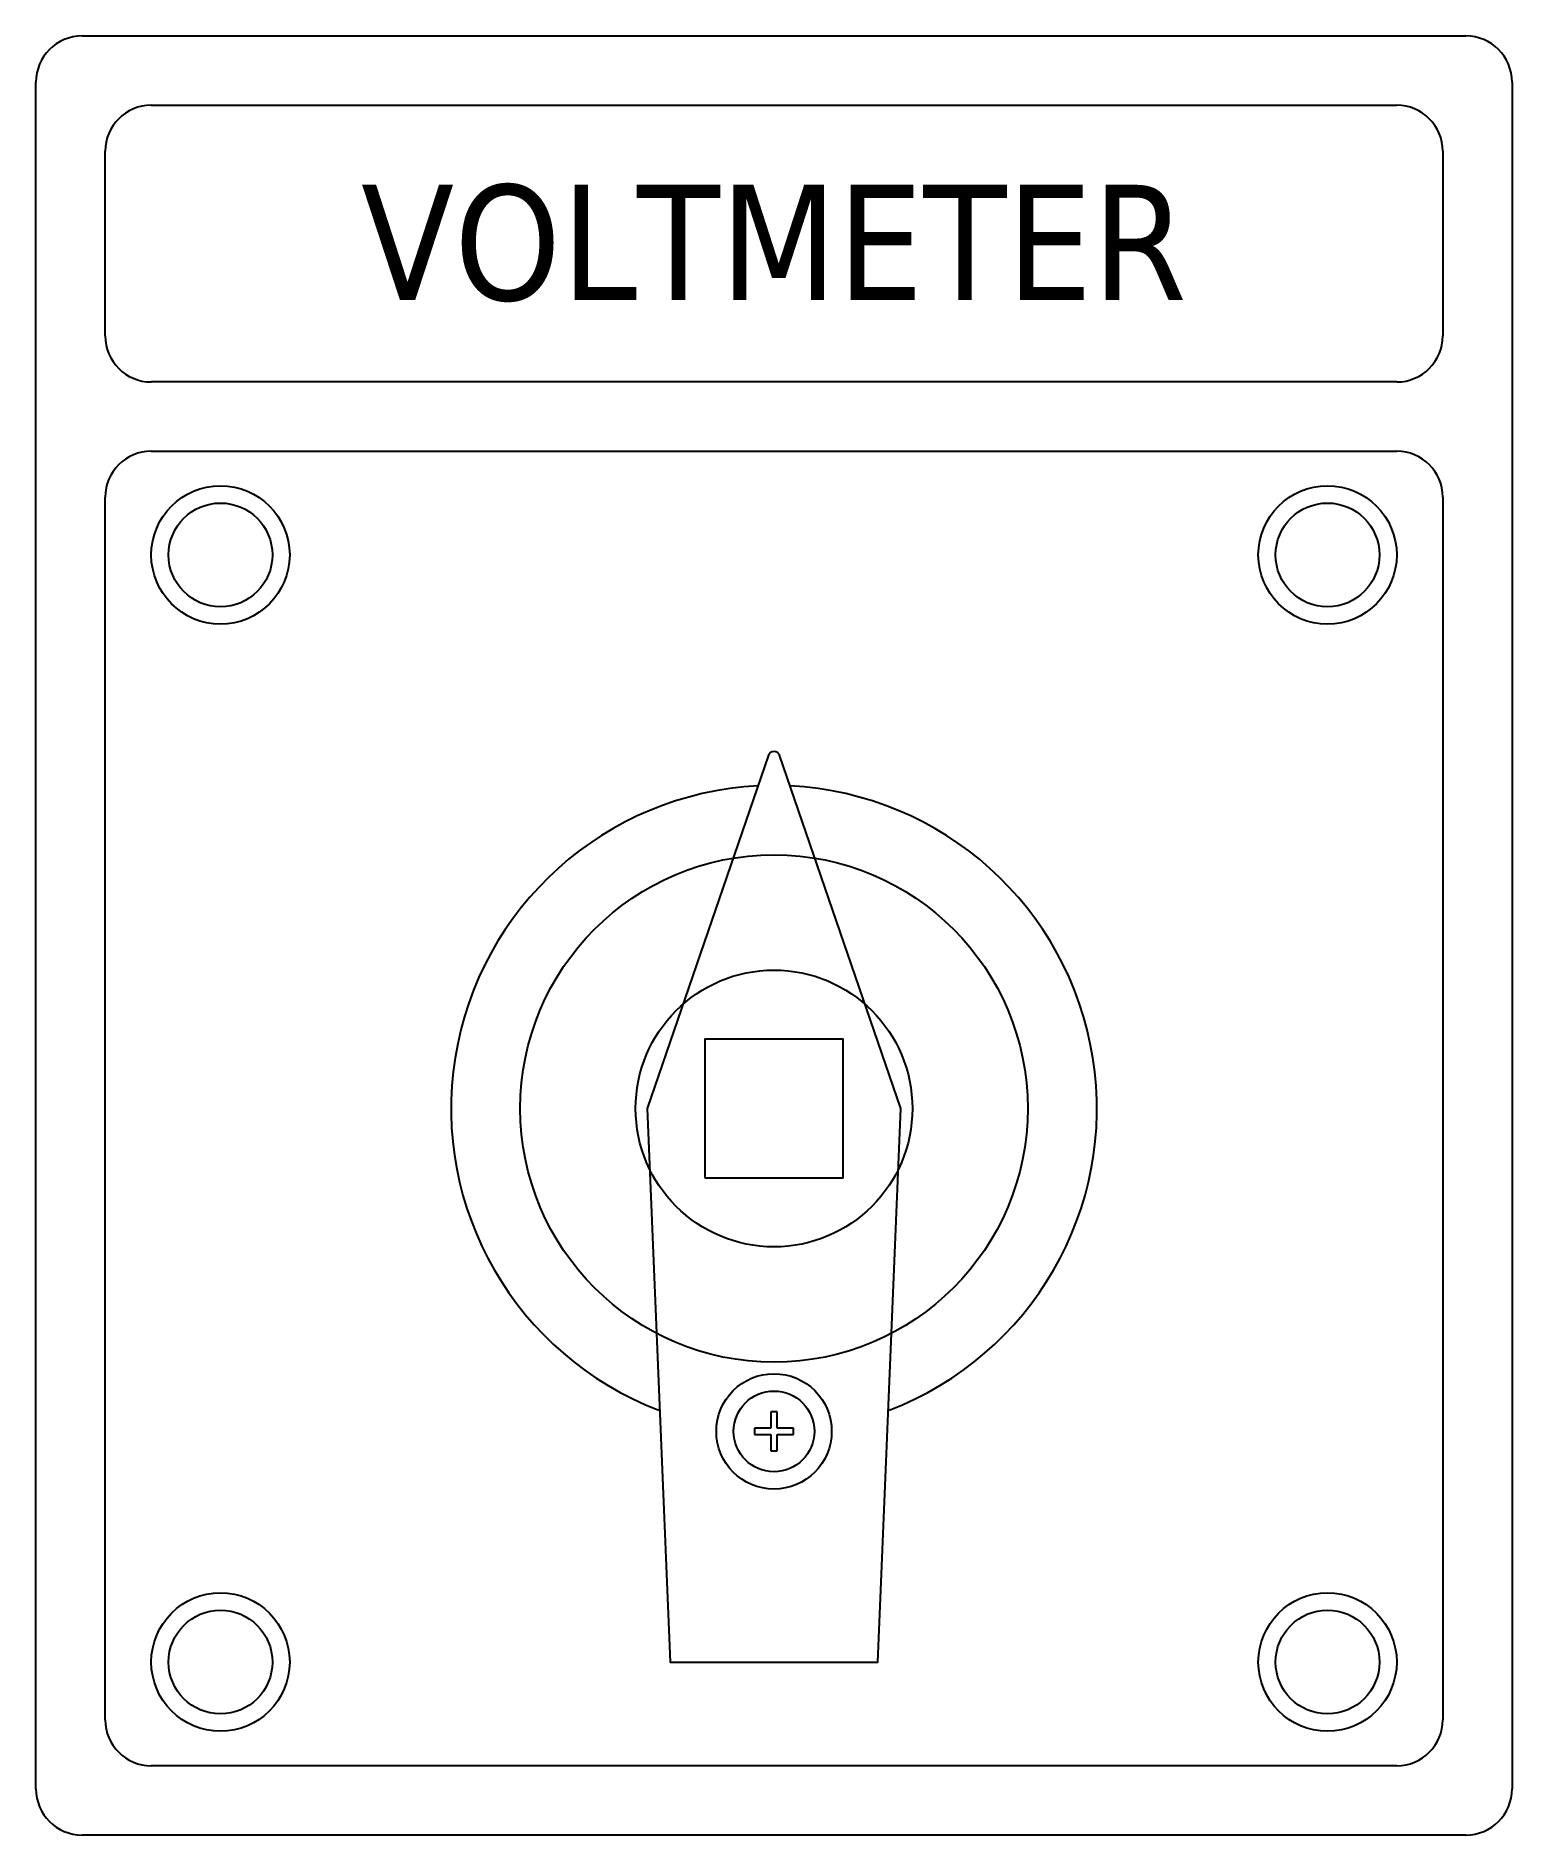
# Model space of a CAD drawing. Header units: millimetres. Extents: x 0 to 64, y 0 to 78.
import ezdxf
from ezdxf.enums import TextEntityAlignment as Align

# ---------------------------------------------------------------- set-up
doc = ezdxf.new("R2010")
doc.units = ezdxf.units.MM
doc.styles.add('Tahoma (Input Text)', font='tahoma.ttf')

# ---------------------------------------------------------------- blocks, each defined once
blk = doc.blocks.new('Von-to')
at = {"color": 6}
for p, q in [((-30, 46.5), (30, 46.5)), ((-32, -29.5), (-32, 44.5)), ((32, 44.5), (32, -29.5)), ((-27, 43.5), (27, 43.5)), ((-29, 33.5), (-29, 41.5)), ((29, 41.5), (29, 33.5)), ((27, 31.5), (-27, 31.5)), ((-27, 28.5), (27, 28.5)), ((-29, -26.5), (-29, 26.5)), ((29, 26.5), (29, -26.5)), ((0.138, -13.152), (-0.138, -13.152)), ((-0.138, -13.152), (-0.138, -13.862)), ((0.138, -13.862), (0.138, -13.152)), ((-0.848, -13.862), (-0.848, -14.138)), ((-0.138, -13.862), (-0.848, -13.862)), ((0.848, -13.862), (0.138, -13.862)), ((0.848, -14.138), (0.848, -13.862)), ((-0.848, -14.138), (-0.138, -14.138)), ((-0.138, -14.138), (-0.138, -14.848)), ((0.138, -14.138), (0.848, -14.138)), ((0.138, -14.848), (0.138, -14.138)), ((-0.138, -14.848), (0.138, -14.848)), ((27, -28.5), (-27, -28.5)), ((30, -31.5), (-30, -31.5))]:
    blk.add_line(p, q, dxfattribs=at)
blk.add_lwpolyline([(5.5, 0), (0.236, 15.312, 0.713683), (-0.236, 15.312), (-5.5, 0), (-4.5, -24), (4.5, -24), (5.5, 0)], format="xyb", dxfattribs=at)
blk.add_lwpolyline([(-3, -3), (3, -3), (3, 3), (-3, 3)], close=True, dxfattribs=at)
at = {"color": 2}
for centre, radius in [((-24, 24), 3), ((24, 24), 3), ((0, 0), 11), ((-24, -24), 3), ((24, -24), 3)]:
    blk.add_circle(centre, radius, dxfattribs=at)
at = {"color": 6}
for centre, radius in [((-24, 24), 2.25), ((24, 24), 2.25), ((0, 0), 6), ((0, -14), 2.5), ((0, -14), 1.75), ((-24, -24), 2.25), ((24, -24), 2.25)]:
    blk.add_circle(centre, radius, dxfattribs=at)
for centre, radius, start, end in [((-30, 44.5), 2, 90, 180), ((30, 44.5), 2, 0, 90), ((-27, 41.5), 2, 90, 180), ((27, 41.5), 2, 0, 90), ((-27, 33.5), 2, 180, 270), ((27, 33.5), 2, 270, 0), ((-27, 26.5), 2, 90, 180), ((27, 26.5), 2, 0, 90), ((0, 0), 14, 92.83897, 249.08828), ((0, 0), 14, 290.91172, 87.16103), ((-27, -26.5), 2, 180, 270), ((27, -26.5), 2, 270, 0), ((-30, -29.5), 2, 180, 270), ((30, -29.5), 2, 270, 0)]:
    blk.add_arc(centre, radius, start, end, dxfattribs=at)
at = {"color": 6, "insert": (0, 37.5), "char_height": 5, "width": 58, "attachment_point": 5}
blk.add_mtext('{\\fTahoma|b0|i0|c0|p34;VOLTMETER}', dxfattribs=at)
at = {"color": 6, "style": 'Tahoma (Input Text)'}
for tag, p in [('O', (0, 22.5)), ('RS', (-15.91, 15.91)), ('RN', (15.91, 15.91)), ('ST', (-22.5, 0)), ('SN', (22.5, 0)), ('TR', (-15.91, -15.91)), ('TN', (15.91, -15.91))]:
    blk.add_attdef(tag, text='', height=5, dxfattribs=at).set_placement(p, align=Align.MIDDLE_CENTER)

msp = doc.modelspace()

# ---------------------------------------------------------------- block references
msp.add_blockref('Von-to', (32, 31.5))

doc.saveas('drawing.dxf')
